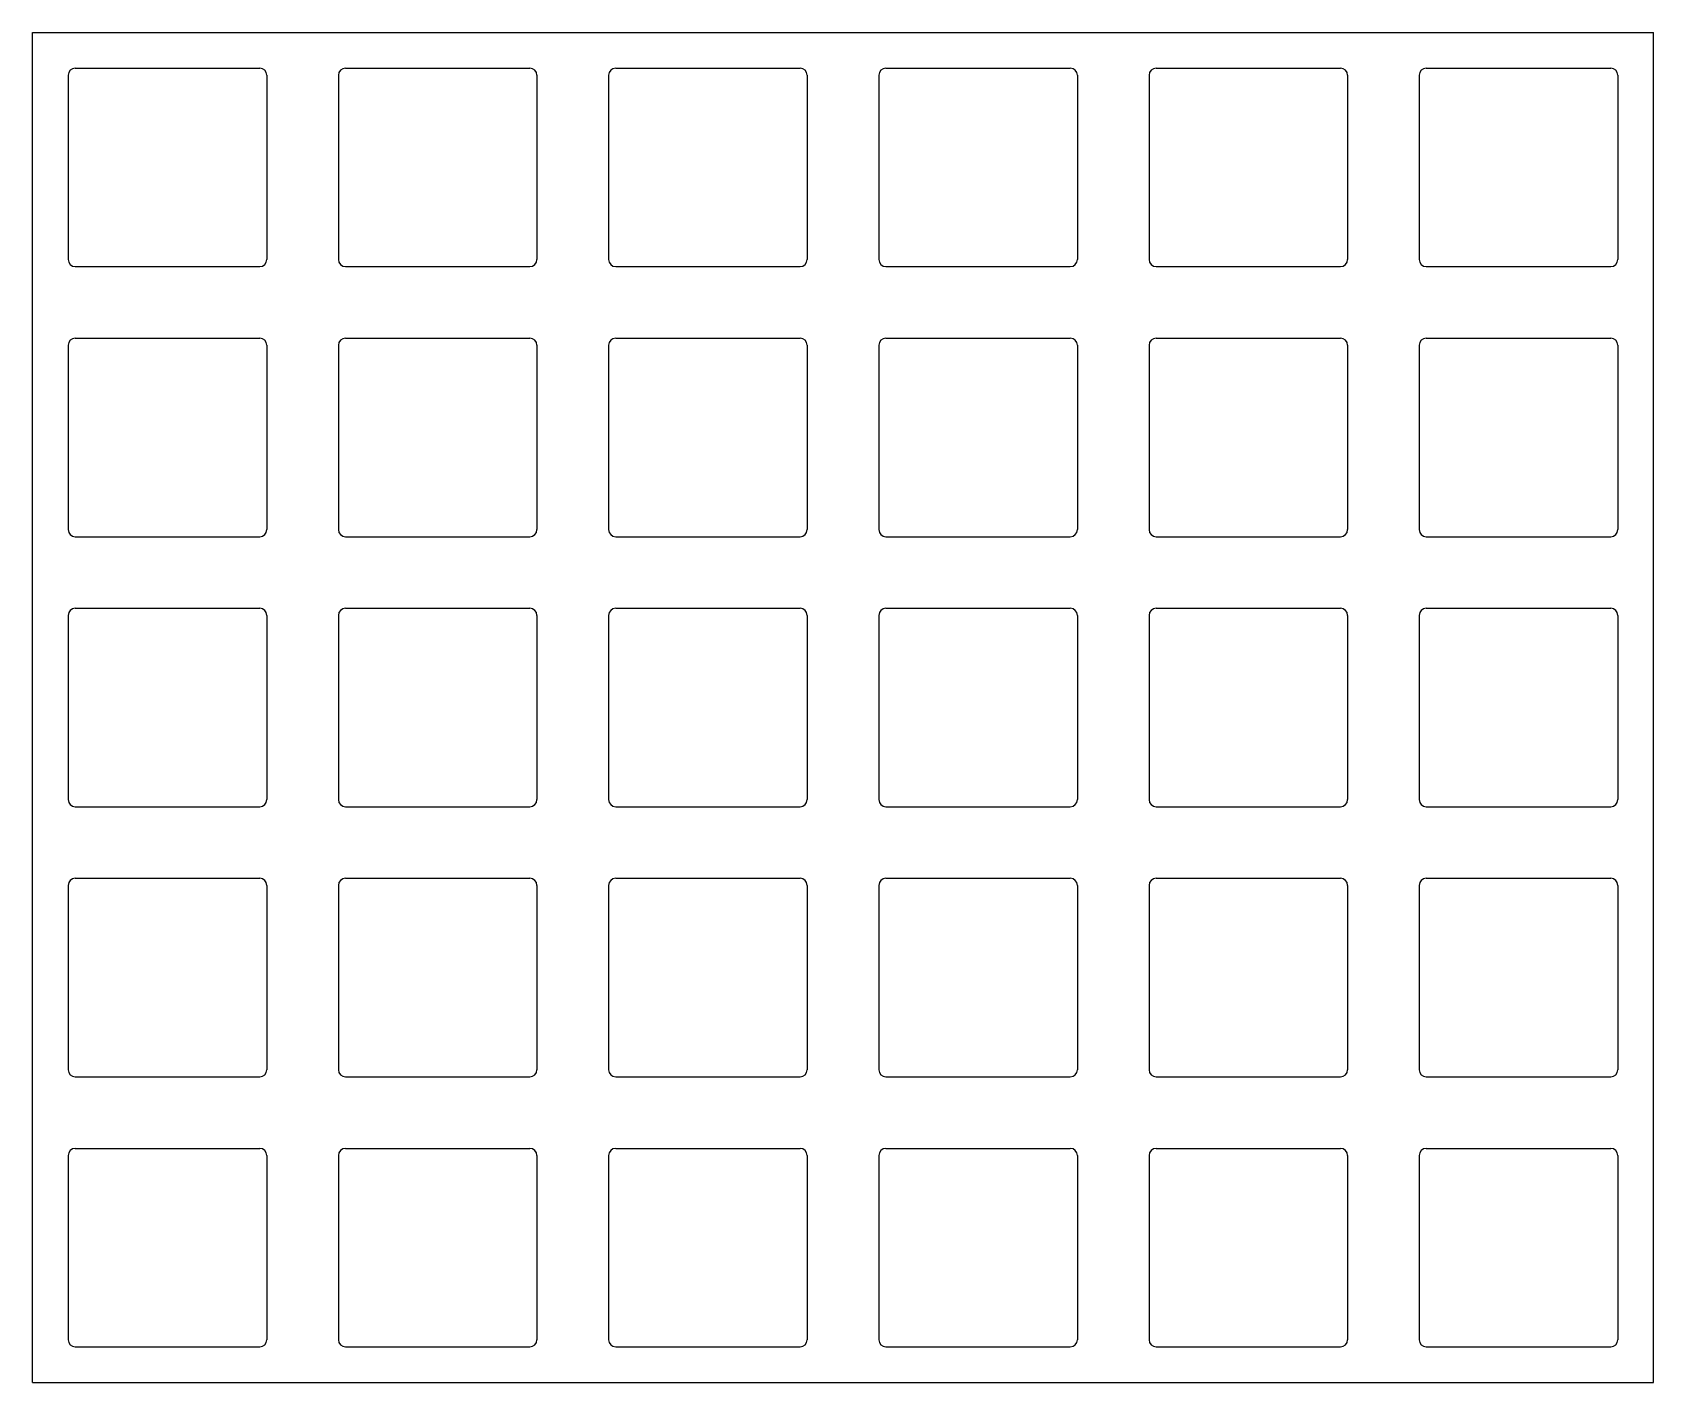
# Model space of a CAD drawing. Header units: millimetres. Extents: x 0 to 114, y -95 to 0.
import ezdxf

# ---------------------------------------------------------------- set-up
doc = ezdxf.new("R2010")
doc.units = ezdxf.units.MM

msp = doc.modelspace()

# ---------------------------------------------------------------- linework, layer by layer
for p, q in [((0, 0), (114.3, 0)), ((0, -95.25), (0, 0)), ((114.3, -95.25), (114.3, 0)), ((2.525, -3.025), (2.525, -16.025)), ((3.025, -2.525), (16.025, -2.525)), ((16.525, -3.025), (16.525, -16.025)), ((21.575, -3.025), (21.575, -16.025)), ((22.075, -2.525), (35.075, -2.525)), ((35.575, -3.025), (35.575, -16.025)), ((40.625, -3.025), (40.625, -16.025)), ((41.125, -2.525), (54.125, -2.525)), ((54.625, -3.025), (54.625, -16.025)), ((59.675, -3.025), (59.675, -16.025)), ((60.175, -2.525), (73.175, -2.525)), ((73.675, -3.025), (73.675, -16.025)), ((78.725, -3.025), (78.725, -16.025)), ((79.225, -2.525), (92.225, -2.525)), ((92.725, -3.025), (92.725, -16.025)), ((97.775, -3.025), (97.775, -16.025)), ((98.275, -2.525), (111.275, -2.525)), ((111.775, -3.025), (111.775, -16.025)), ((3.025, -16.525), (16.025, -16.525)), ((22.075, -16.525), (35.075, -16.525)), ((41.125, -16.525), (54.125, -16.525)), ((60.175, -16.525), (73.175, -16.525)), ((79.225, -16.525), (92.225, -16.525)), ((98.275, -16.525), (111.275, -16.525)), ((3.025, -21.575), (16.025, -21.575)), ((22.075, -21.575), (35.075, -21.575)), ((41.125, -21.575), (54.125, -21.575)), ((60.175, -21.575), (73.175, -21.575)), ((79.225, -21.575), (92.225, -21.575)), ((98.275, -21.575), (111.275, -21.575)), ((2.525, -22.075), (2.525, -35.075)), ((16.525, -22.075), (16.525, -35.075)), ((21.575, -22.075), (21.575, -35.075)), ((35.575, -22.075), (35.575, -35.075)), ((40.625, -22.075), (40.625, -35.075)), ((54.625, -22.075), (54.625, -35.075)), ((59.675, -22.075), (59.675, -35.075)), ((73.675, -22.075), (73.675, -35.075)), ((78.725, -22.075), (78.725, -35.075)), ((92.725, -22.075), (92.725, -35.075)), ((97.775, -22.075), (97.775, -35.075)), ((111.775, -22.075), (111.775, -35.075)), ((3.025, -35.575), (16.025, -35.575)), ((22.075, -35.575), (35.075, -35.575)), ((41.125, -35.575), (54.125, -35.575)), ((60.175, -35.575), (73.175, -35.575)), ((79.225, -35.575), (92.225, -35.575)), ((98.275, -35.575), (111.275, -35.575)), ((2.525, -41.125), (2.525, -54.125)), ((3.025, -40.625), (16.025, -40.625)), ((16.525, -41.125), (16.525, -54.125)), ((21.575, -41.125), (21.575, -54.125)), ((22.075, -40.625), (35.075, -40.625)), ((35.575, -41.125), (35.575, -54.125)), ((40.625, -41.125), (40.625, -54.125)), ((41.125, -40.625), (54.125, -40.625)), ((54.625, -41.125), (54.625, -54.125)), ((59.675, -41.125), (59.675, -54.125)), ((60.175, -40.625), (73.175, -40.625)), ((73.675, -41.125), (73.675, -54.125)), ((78.725, -41.125), (78.725, -54.125)), ((79.225, -40.625), (92.225, -40.625)), ((92.725, -41.125), (92.725, -54.125)), ((97.775, -41.125), (97.775, -54.125)), ((98.275, -40.625), (111.275, -40.625)), ((111.775, -41.125), (111.775, -54.125)), ((3.025, -54.625), (16.025, -54.625)), ((22.075, -54.625), (35.075, -54.625)), ((41.125, -54.625), (54.125, -54.625)), ((60.175, -54.625), (73.175, -54.625)), ((79.225, -54.625), (92.225, -54.625)), ((98.275, -54.625), (111.275, -54.625)), ((2.525, -60.175), (2.525, -73.175)), ((3.025, -59.675), (16.025, -59.675)), ((16.525, -60.175), (16.525, -73.175)), ((21.575, -60.175), (21.575, -73.175)), ((22.075, -59.675), (35.075, -59.675)), ((35.575, -60.175), (35.575, -73.175)), ((40.625, -60.175), (40.625, -73.175)), ((41.125, -59.675), (54.125, -59.675)), ((54.625, -60.175), (54.625, -73.175)), ((59.675, -60.175), (59.675, -73.175)), ((60.175, -59.675), (73.175, -59.675)), ((73.675, -60.175), (73.675, -73.175)), ((78.725, -60.175), (78.725, -73.175)), ((79.225, -59.675), (92.225, -59.675)), ((92.725, -60.175), (92.725, -73.175)), ((97.775, -60.175), (97.775, -73.175)), ((98.275, -59.675), (111.275, -59.675)), ((111.775, -60.175), (111.775, -73.175)), ((3.025, -73.675), (16.025, -73.675)), ((22.075, -73.675), (35.075, -73.675)), ((41.125, -73.675), (54.125, -73.675)), ((60.175, -73.675), (73.175, -73.675)), ((79.225, -73.675), (92.225, -73.675)), ((98.275, -73.675), (111.275, -73.675)), ((3.025, -78.725), (16.025, -78.725)), ((22.075, -78.725), (35.075, -78.725)), ((41.125, -78.725), (54.125, -78.725)), ((60.175, -78.725), (73.175, -78.725)), ((79.225, -78.725), (92.225, -78.725)), ((98.275, -78.725), (111.275, -78.725)), ((2.525, -79.225), (2.525, -92.225)), ((16.525, -79.225), (16.525, -92.225)), ((21.575, -79.225), (21.575, -92.225)), ((35.575, -79.225), (35.575, -92.225)), ((40.625, -79.225), (40.625, -92.225)), ((54.625, -79.225), (54.625, -92.225)), ((59.675, -79.225), (59.675, -92.225)), ((73.675, -79.225), (73.675, -92.225)), ((78.725, -79.225), (78.725, -92.225)), ((92.725, -79.225), (92.725, -92.225)), ((97.775, -79.225), (97.775, -92.225)), ((111.775, -79.225), (111.775, -92.225)), ((3.025, -92.725), (16.025, -92.725)), ((22.075, -92.725), (35.075, -92.725)), ((41.125, -92.725), (54.125, -92.725)), ((60.175, -92.725), (73.175, -92.725)), ((79.225, -92.725), (92.225, -92.725)), ((98.275, -92.725), (111.275, -92.725)), ((0, -95.25), (114.3, -95.25))]:
    msp.add_line(p, q)
for centre, start, end in [((3.025, -3.025), 90, 180), ((16.025, -3.025), 0, 90), ((22.075, -3.025), 90, 180), ((35.075, -3.025), 0, 90), ((41.125, -3.025), 90, 180), ((54.125, -3.025), 0, 90), ((60.175, -3.025), 90, 180), ((73.175, -3.025), 0, 90), ((79.225, -3.025), 90, 180), ((92.225, -3.025), 0, 90), ((98.275, -3.025), 90, 180), ((111.275, -3.025), 0, 90), ((3.025, -16.025), 180, 270), ((16.025, -16.025), 270, 0), ((22.075, -16.025), 180, 270), ((35.075, -16.025), 270, 0), ((41.125, -16.025), 180, 270), ((54.125, -16.025), 270, 0), ((60.175, -16.025), 180, 270), ((73.175, -16.025), 270, 0), ((79.225, -16.025), 180, 270), ((92.225, -16.025), 270, 0), ((98.275, -16.025), 180, 270), ((111.275, -16.025), 270, 0), ((3.025, -22.075), 90, 180), ((16.025, -22.075), 0, 90), ((22.075, -22.075), 90, 180), ((35.075, -22.075), 0, 90), ((41.125, -22.075), 90, 180), ((54.125, -22.075), 0, 90), ((60.175, -22.075), 90, 180), ((73.175, -22.075), 0, 90), ((79.225, -22.075), 90, 180), ((92.225, -22.075), 0, 90), ((98.275, -22.075), 90, 180), ((111.275, -22.075), 0, 90), ((3.025, -35.075), 180, 270), ((16.025, -35.075), 270, 0), ((22.075, -35.075), 180, 270), ((35.075, -35.075), 270, 0), ((41.125, -35.075), 180, 270), ((54.125, -35.075), 270, 0), ((60.175, -35.075), 180, 270), ((73.175, -35.075), 270, 0), ((79.225, -35.075), 180, 270), ((92.225, -35.075), 270, 0), ((98.275, -35.075), 180, 270), ((111.275, -35.075), 270, 0), ((3.025, -41.125), 90, 180), ((16.025, -41.125), 0, 90), ((22.075, -41.125), 90, 180), ((35.075, -41.125), 0, 90), ((41.125, -41.125), 90, 180), ((54.125, -41.125), 0, 90), ((60.175, -41.125), 90, 180), ((73.175, -41.125), 0, 90), ((79.225, -41.125), 90, 180), ((92.225, -41.125), 0, 90), ((98.275, -41.125), 90, 180), ((111.275, -41.125), 0, 90), ((3.025, -54.125), 180, 270), ((16.025, -54.125), 270, 0), ((22.075, -54.125), 180, 270), ((35.075, -54.125), 270, 0), ((41.125, -54.125), 180, 270), ((54.125, -54.125), 270, 0), ((60.175, -54.125), 180, 270), ((73.175, -54.125), 270, 0), ((79.225, -54.125), 180, 270), ((92.225, -54.125), 270, 0), ((98.275, -54.125), 180, 270), ((111.275, -54.125), 270, 0), ((3.025, -60.175), 90, 180), ((16.025, -60.175), 0, 90), ((22.075, -60.175), 90, 180), ((35.075, -60.175), 0, 90), ((41.125, -60.175), 90, 180), ((54.125, -60.175), 0, 90), ((60.175, -60.175), 90, 180), ((73.175, -60.175), 0, 90), ((79.225, -60.175), 90, 180), ((92.225, -60.175), 0, 90), ((98.275, -60.175), 90, 180), ((111.275, -60.175), 0, 90), ((3.025, -73.175), 180, 270), ((16.025, -73.175), 270, 0), ((22.075, -73.175), 180, 270), ((35.075, -73.175), 270, 0), ((41.125, -73.175), 180, 270), ((54.125, -73.175), 270, 0), ((60.175, -73.175), 180, 270), ((73.175, -73.175), 270, 0), ((79.225, -73.175), 180, 270), ((92.225, -73.175), 270, 0), ((98.275, -73.175), 180, 270), ((111.275, -73.175), 270, 0), ((3.025, -79.225), 90, 180), ((16.025, -79.225), 0, 90), ((22.075, -79.225), 90, 180), ((35.075, -79.225), 0, 90), ((41.125, -79.225), 90, 180), ((54.125, -79.225), 0, 90), ((60.175, -79.225), 90, 180), ((73.175, -79.225), 0, 90), ((79.225, -79.225), 90, 180), ((92.225, -79.225), 0, 90), ((98.275, -79.225), 90, 180), ((111.275, -79.225), 0, 90), ((3.025, -92.225), 180, 270), ((16.025, -92.225), 270, 0), ((22.075, -92.225), 180, 270), ((35.075, -92.225), 270, 0), ((41.125, -92.225), 180, 270), ((54.125, -92.225), 270, 0), ((60.175, -92.225), 180, 270), ((73.175, -92.225), 270, 0), ((79.225, -92.225), 180, 270), ((92.225, -92.225), 270, 0), ((98.275, -92.225), 180, 270), ((111.275, -92.225), 270, 0)]:
    msp.add_arc(centre, 0.5, start, end)

doc.saveas('drawing.dxf')
